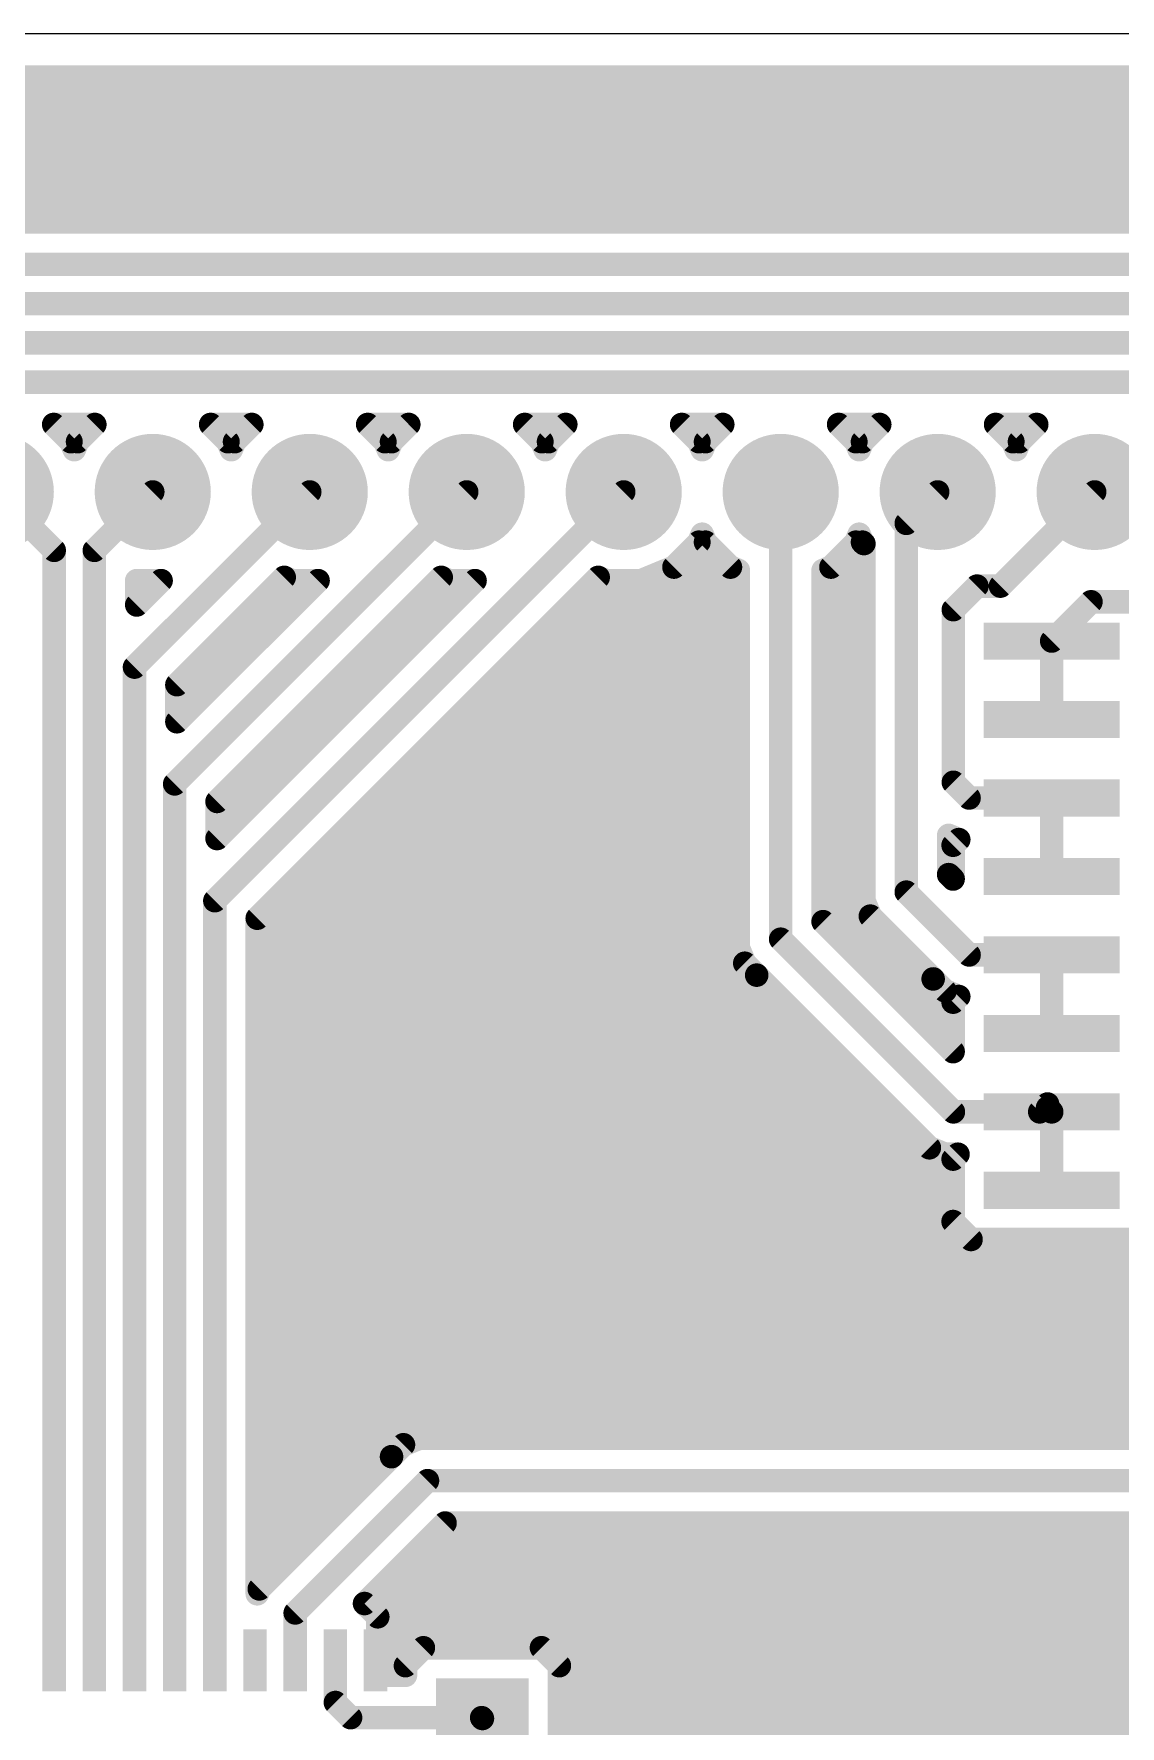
# Model space of a CAD drawing. Extents: x 0 to 60.4, y 0 to 60.5.
# Drawn here: x 29.57 to 47.15, y 33.11 to 60.5 of the extents above; entities that cross this region are included whole.
import ezdxf

# ---------------------------------------------------------------- set-up
doc = ezdxf.new("R2010")
doc.units = 0
for name, color, linetype in [('16', 175, 'CONTINUOUS'), ('17', 82, 'CONTINUOUS'), ('20', 7, 'CONTINUOUS')]:
    doc.layers.add(name, color=color, linetype=linetype)

# ---------------------------------------------------------------- blocks, each defined once
blk = doc.blocks.new('RECT')
blk.add_solid([(-0.5, -0.5), (0.5, -0.5), (-0.5, 0.5), (0.5, 0.5)])
blk = doc.blocks.new('ROUNDP')
at = {"const_width": 0.5}
blk.add_lwpolyline([(0, -0.25, 1), (0, 0.25, 1), (0, -0.25)], format="xyb", dxfattribs=at)

msp = doc.modelspace()

# ---------------------------------------------------------------- linework, layer by layer
at = {"layer": '16', "const_width": 0.381}
for points in [[(0.6985, 59.8015), (59.7335, 59.8015)], [(0.6985, 59.436), (59.7335, 59.436)], [(0.6985, 59.055), (59.7335, 59.055)], [(0.6985, 58.674), (59.7335, 58.674)], [(0.6985, 58.293), (59.7335, 58.293)], [(0.6985, 57.912), (59.7335, 57.912)], [(0.6985, 57.531), (59.7335, 57.531)], [(55.6354, 57.4548), (8.3726, 57.4548)], [(55.499, 56.769), (8.509, 56.769)], [(8.89, 56.134), (55.118, 56.134)], [(9.271, 55.499), (54.737, 55.499)], [(9.652, 54.864), (54.356, 54.864)], [(30.1726, 53.8989), (29.8933, 54.1782)], [(29.8933, 54.1782), (30.5587, 54.1782)], [(29.9695, 54.102), (30.4825, 54.102)], [(30.5587, 54.1782), (30.2794, 53.8989)], [(32.7126, 53.8989), (32.4333, 54.1782)], [(32.4333, 54.1782), (33.0987, 54.1782)], [(32.5095, 54.102), (33.0225, 54.102)], [(33.0987, 54.1782), (32.8194, 53.8989)], [(35.2526, 53.8989), (34.9733, 54.1782)], [(34.9733, 54.1782), (35.6387, 54.1782)], [(35.0495, 54.102), (35.5625, 54.102)], [(35.6387, 54.1782), (35.3594, 53.8989)], [(37.7926, 53.8989), (37.5133, 54.1782)], [(37.5133, 54.1782), (38.1787, 54.1782)], [(37.5895, 54.102), (38.1025, 54.102)], [(38.1787, 54.1782), (37.8994, 53.8989)], [(40.3326, 53.8989), (40.0533, 54.1782)], [(40.0533, 54.1782), (40.7187, 54.1782)], [(40.1295, 54.102), (40.6425, 54.102)], [(40.7187, 54.1782), (40.4394, 53.8989)], [(42.8726, 53.8989), (42.5933, 54.1782)], [(42.5933, 54.1782), (43.2587, 54.1782)], [(42.6695, 54.102), (43.1825, 54.102)], [(43.2587, 54.1782), (42.9794, 53.8989)], [(45.4126, 53.8989), (45.1333, 54.1782)], [(45.1333, 54.1782), (45.7987, 54.1782)], [(45.2095, 54.102), (45.7225, 54.102)], [(45.7987, 54.1782), (45.5194, 53.8989)], [(30.226, 53.77), (30.1726, 53.8989)], [(30.2794, 53.8989), (30.226, 53.77)], [(32.766, 53.77), (32.7126, 53.8989)], [(32.8194, 53.8989), (32.766, 53.77)], [(35.306, 53.77), (35.2526, 53.8989)], [(35.3594, 53.8989), (35.306, 53.77)], [(37.846, 53.77), (37.7926, 53.8989)], [(37.8994, 53.8989), (37.846, 53.77)], [(40.386, 53.77), (40.3326, 53.8989)], [(40.4394, 53.8989), (40.386, 53.77)], [(42.926, 53.77), (42.8726, 53.8989)], [(42.9794, 53.8989), (42.926, 53.77)], [(45.466, 53.77), (45.4126, 53.8989)], [(45.5194, 53.8989), (45.466, 53.77)], [(29.901, 52.141), (28.956, 53.086)], [(30.551, 52.141), (31.496, 53.086)], [(31.201, 50.251), (34.036, 53.086)], [(31.851, 48.361), (36.576, 53.086)], [(32.501, 46.471), (39.116, 53.086)], [(41.656, 45.847), (41.656, 53.086)], [(44.196, 53.086), (43.688, 52.578)], [(46.736, 53.086), (45.212, 51.562)], [(40.3326, 52.2731), (40.386, 52.402)], [(40.386, 52.402), (40.4394, 52.2731)], [(42.8726, 52.2731), (42.926, 52.402)], [(42.926, 52.402), (42.9794, 52.2731)], [(43.688, 52.578), (43.688, 46.609)], [(29.901, 34.176), (29.901, 52.141)], [(30.551, 34.176), (30.551, 52.141)], [(39.9289, 51.8694), (40.3326, 52.2731)], [(40.2565, 52.197), (40.5155, 52.197)], [(40.4394, 52.2731), (40.8431, 51.8694)], [(42.4689, 51.8694), (42.8726, 52.2731)], [(42.7965, 52.197), (43.0022, 52.197)], [(42.9794, 52.2731), (43.0022, 52.2503)], [(43.0022, 52.2503), (43.0022, 46.4726)], [(39.4015, 51.6509), (39.9289, 51.8694)], [(40.8431, 51.8694), (40.9702, 51.8167)], [(42.3418, 51.8167), (42.4689, 51.8694)], [(31.2368, 51.6509), (31.631, 51.6509)], [(31.631, 51.6509), (31.2368, 51.2567)], [(31.2368, 51.2567), (31.2368, 51.6509)], [(31.8868, 49.9669), (33.6234, 51.7036)], [(34.171, 51.6509), (31.8868, 49.3667)], [(32.5368, 48.0769), (36.1634, 51.7036)], [(36.711, 51.6509), (32.5368, 47.4767)], [(33.1868, 46.1869), (38.7034, 51.7036)], [(33.6234, 51.7036), (33.7505, 51.6509)], [(33.7505, 51.6509), (34.171, 51.6509)], [(36.1634, 51.7036), (36.2905, 51.6509)], [(36.2905, 51.6509), (36.711, 51.6509)], [(38.7034, 51.7036), (38.8305, 51.6509)], [(38.8305, 51.6509), (39.4015, 51.6509)], [(39.8, 51.816), (40.9702, 51.816)], [(40.9702, 51.8167), (40.9702, 45.7106)], [(42.3418, 46.1311), (42.3418, 51.8167)], [(42.3418, 51.816), (43.0022, 51.816)], [(31.2368, 51.435), (31.4151, 51.435)], [(33.3549, 51.435), (33.9551, 51.435)], [(35.8949, 51.435), (36.4951, 51.435)], [(38.4349, 51.435), (40.9702, 51.435)], [(42.3418, 51.435), (43.0022, 51.435)], [(44.831, 51.562), (44.45, 51.181)], [(45.212, 51.562), (44.831, 51.562)], [(46.041, 50.673), (46.676, 51.308)], [(46.676, 51.308), (48.006, 51.308)], [(32.9739, 51.054), (33.5741, 51.054)], [(35.5139, 51.054), (36.1141, 51.054)], [(38.0539, 51.054), (40.9702, 51.054)], [(42.3418, 51.054), (43.0022, 51.054)], [(44.45, 51.181), (44.45, 48.387)], [(32.5929, 50.673), (33.1931, 50.673)], [(35.1329, 50.673), (35.7331, 50.673)], [(37.6729, 50.673), (40.9702, 50.673)], [(42.3418, 50.673), (43.0022, 50.673)], [(46.041, 49.403), (46.041, 50.673)], [(31.201, 34.176), (31.201, 50.251)], [(32.2119, 50.292), (32.8121, 50.292)], [(34.7519, 50.292), (35.3521, 50.292)], [(37.2919, 50.292), (40.9702, 50.292)], [(42.3418, 50.292), (43.0022, 50.292)], [(31.8868, 49.3667), (31.8868, 49.9669)], [(31.8868, 49.911), (32.4311, 49.911)], [(34.3709, 49.911), (34.9711, 49.911)], [(36.9109, 49.911), (40.9702, 49.911)], [(42.3418, 49.911), (43.0022, 49.911)], [(31.8868, 49.53), (32.0501, 49.53)], [(33.9899, 49.53), (34.5901, 49.53)], [(36.5299, 49.53), (40.9702, 49.53)], [(42.3418, 49.53), (43.0022, 49.53)], [(33.6089, 49.149), (34.2091, 49.149)], [(36.1489, 49.149), (40.9702, 49.149)], [(42.3418, 49.149), (43.0022, 49.149)], [(33.2279, 48.768), (33.8281, 48.768)], [(35.7679, 48.768), (40.9702, 48.768)], [(42.3418, 48.768), (43.0022, 48.768)], [(31.851, 34.176), (31.851, 48.361)], [(32.8469, 48.387), (33.4471, 48.387)], [(35.3869, 48.387), (40.9702, 48.387)], [(42.3418, 48.387), (43.0022, 48.387)], [(44.45, 48.387), (44.704, 48.133)], [(32.5368, 47.4767), (32.5368, 48.0769)], [(44.704, 48.133), (46.041, 48.133)], [(46.041, 46.863), (46.041, 48.133)], [(32.5368, 48.006), (33.0661, 48.006)], [(35.0059, 48.006), (40.9702, 48.006)], [(42.3418, 48.006), (43.0022, 48.006)], [(32.5368, 47.625), (32.6851, 47.625)], [(34.6249, 47.625), (40.9702, 47.625)], [(42.3418, 47.625), (43.0022, 47.625)], [(44.3738, 47.5275), (44.5373, 47.4597)], [(44.3738, 46.8931), (44.3738, 47.5275)], [(34.2439, 47.244), (40.9702, 47.244)], [(42.3418, 47.244), (43.0022, 47.244)], [(44.3738, 47.244), (44.4457, 47.244)], [(44.5373, 47.4597), (44.4457, 47.3682)], [(44.4457, 47.3682), (44.4457, 46.8212)], [(33.8629, 46.863), (40.9702, 46.863)], [(42.3418, 46.863), (43.0022, 46.863)], [(44.4457, 46.8212), (44.3738, 46.8931)], [(44.4039, 46.863), (44.4457, 46.863)], [(32.501, 34.176), (32.501, 46.471)], [(33.4819, 46.482), (40.9702, 46.482)], [(42.3418, 46.482), (43.0022, 46.482)], [(43.0022, 46.4726), (43.1066, 46.2205)], [(43.688, 46.609), (44.704, 45.593)], [(33.1868, 35.2533), (33.1868, 46.1869)], [(33.1868, 46.101), (40.9702, 46.101)], [(44.4457, 44.0272), (42.3418, 46.1311)], [(42.3719, 46.101), (43.2261, 46.101)], [(43.1066, 46.2205), (44.1226, 45.2045)], [(44.45, 43.053), (41.656, 45.847)], [(33.1868, 45.72), (40.9702, 45.72)], [(40.9702, 45.7106), (41.0746, 45.4585)], [(42.7529, 45.72), (43.6071, 45.72)], [(44.704, 45.593), (46.041, 45.593)], [(46.041, 44.323), (46.041, 45.593)], [(33.1868, 45.339), (41.1941, 45.339)], [(41.0746, 45.4585), (41.2675, 45.2656)], [(43.1339, 45.339), (43.9881, 45.339)], [(41.2675, 45.2656), (44.0615, 42.4716)], [(44.1226, 45.2045), (44.3155, 45.0116)], [(44.3155, 45.0116), (44.5373, 44.9198)], [(33.1868, 44.958), (41.5751, 44.958)], [(43.5149, 44.958), (44.4449, 44.958)], [(44.5373, 44.9198), (44.4457, 44.8282)], [(44.4457, 44.8282), (44.4457, 44.0272)], [(33.1868, 44.577), (41.9561, 44.577)], [(43.8959, 44.577), (44.4457, 44.577)], [(33.1868, 44.196), (42.3371, 44.196)], [(44.2769, 44.196), (44.4457, 44.196)], [(33.1868, 43.815), (42.7181, 43.815)], [(33.1868, 43.434), (43.0991, 43.434)], [(45.974, 43.18), (45.847, 43.053)], [(45.974, 43.12), (45.974, 43.18)], [(46.041, 43.053), (45.974, 43.12)], [(33.1868, 43.053), (43.4801, 43.053)], [(45.847, 43.053), (44.45, 43.053)], [(46.041, 41.783), (46.041, 43.053)], [(33.1868, 42.672), (43.8611, 42.672)], [(33.1868, 42.291), (44.4485, 42.291)], [(44.0615, 42.4716), (44.3136, 42.3672)], [(44.3136, 42.3672), (44.5247, 42.3672)], [(44.5247, 42.3672), (44.4457, 42.2882)], [(44.4457, 42.2882), (44.4457, 41.2778)], [(33.1868, 41.91), (44.4457, 41.91)], [(33.1868, 41.529), (44.4457, 41.529)], [(44.4457, 41.2778), (44.7358, 40.9877)], [(33.1868, 41.148), (44.5755, 41.148)], [(44.7358, 40.9877), (47.3462, 40.9877)], [(33.1868, 40.767), (50.3777, 40.767)], [(33.1868, 40.386), (50.3777, 40.386)], [(33.1868, 40.005), (50.3777, 40.005)], [(33.1868, 39.624), (50.3777, 39.624)], [(33.1868, 39.243), (50.3777, 39.243)], [(33.1868, 38.862), (54.4021, 38.862)], [(33.1868, 38.481), (54.0211, 38.481)], [(33.1868, 38.1), (53.6401, 38.1)], [(33.1868, 37.719), (35.682, 37.719)], [(35.5525, 37.6654), (35.3596, 37.4725)], [(35.8046, 37.7698), (35.5525, 37.6654)], [(53.3099, 37.7698), (35.8046, 37.7698)], [(33.1868, 37.338), (35.2251, 37.338)], [(35.3596, 37.4725), (33.2196, 35.3325)], [(33.801, 34.944), (35.941, 37.084)], [(35.941, 37.084), (53.594, 37.084)], [(33.1868, 36.957), (34.8441, 36.957)], [(33.1868, 36.576), (34.4631, 36.576)], [(34.9224, 35.0955), (36.2251, 36.3982)], [(36.2251, 36.3982), (53.7304, 36.3982)], [(33.1868, 36.195), (34.0821, 36.195)], [(36.0219, 36.195), (55.7555, 36.195)], [(33.1868, 35.814), (33.7011, 35.814)], [(35.6409, 35.814), (55.5531, 35.814)], [(33.1868, 35.433), (33.3201, 35.433)], [(35.2599, 35.433), (55.4609, 35.433)], [(33.2196, 35.3325), (33.1868, 35.2533)], [(33.801, 34.176), (33.801, 34.944)], [(35.1368, 34.8812), (34.9224, 35.0955)], [(34.966, 35.052), (55.4609, 35.052)], [(35.1368, 33.9344), (35.1368, 34.8812)], [(35.1368, 34.671), (55.2911, 34.671)], [(35.8748, 34.3803), (35.5847, 34.0902)], [(37.7852, 34.3803), (35.8748, 34.3803)], [(38.0753, 34.0902), (37.7852, 34.3803)], [(34.451, 34.176), (34.451, 33.494)], [(35.1368, 34.29), (35.7845, 34.29)], [(35.5847, 34.0902), (35.5847, 33.9344)], [(37.8755, 34.29), (54.9101, 34.29)], [(38.0753, 30.6798), (38.0753, 34.0902)], [(35.5847, 33.9344), (35.1368, 33.9344)], [(38.0753, 33.909), (54.5291, 33.909)], [(38.0753, 33.528), (54.1481, 33.528)], [(34.451, 33.494), (34.6964, 33.2486)], [(34.6964, 33.2486), (36.8182, 33.2486)], [(36.8182, 33.2486), (36.83, 33.235)], [(38.0753, 33.147), (53.7671, 33.147)]]:
    msp.add_lwpolyline(points, dxfattribs=at)
at = {"layer": '16', "const_width": 0.1905}
for points in [[(29.9607, 54.2456, 1), (29.826, 54.1108)], [(29.8933, 54.2735, 1), (29.8933, 54.083)], [(29.9695, 54.1973, 1), (29.9695, 54.0068)], [(30.4825, 54.0068, 1), (30.4825, 54.1973)], [(30.626, 54.1108, 1), (30.4913, 54.2456)], [(30.5587, 54.083, 1), (30.5587, 54.2735)], [(32.5007, 54.2456, 1), (32.366, 54.1108)], [(32.4333, 54.2735, 1), (32.4333, 54.083)], [(32.5095, 54.1973, 1), (32.5095, 54.0068)], [(33.0225, 54.0068, 1), (33.0225, 54.1973)], [(33.166, 54.1108, 1), (33.0313, 54.2456)], [(33.0987, 54.083, 1), (33.0987, 54.2735)], [(35.0407, 54.2456, 1), (34.906, 54.1108)], [(34.9733, 54.2735, 1), (34.9733, 54.083)], [(35.0495, 54.1973, 1), (35.0495, 54.0068)], [(35.5625, 54.0068, 1), (35.5625, 54.1973)], [(35.706, 54.1108, 1), (35.5713, 54.2456)], [(35.6387, 54.083, 1), (35.6387, 54.2735)], [(37.5807, 54.2456, 1), (37.446, 54.1108)], [(37.5133, 54.2735, 1), (37.5133, 54.083)], [(37.5895, 54.1973, 1), (37.5895, 54.0068)], [(38.1025, 54.0068, 1), (38.1025, 54.1973)], [(38.246, 54.1108, 1), (38.1113, 54.2456)], [(38.1787, 54.083, 1), (38.1787, 54.2735)], [(40.1207, 54.2456, 1), (39.986, 54.1108)], [(40.0533, 54.2735, 1), (40.0533, 54.083)], [(40.1295, 54.1973, 1), (40.1295, 54.0068)], [(40.6425, 54.0068, 1), (40.6425, 54.1973)], [(40.786, 54.1108, 1), (40.6513, 54.2456)], [(40.7187, 54.083, 1), (40.7187, 54.2735)], [(42.6607, 54.2456, 1), (42.526, 54.1108)], [(42.5933, 54.2735, 1), (42.5933, 54.083)], [(42.6695, 54.1973, 1), (42.6695, 54.0068)], [(43.1825, 54.0068, 1), (43.1825, 54.1973)], [(43.326, 54.1108, 1), (43.1913, 54.2456)], [(43.2587, 54.083, 1), (43.2587, 54.2735)], [(45.2007, 54.2456, 1), (45.066, 54.1108)], [(45.1333, 54.2735, 1), (45.1333, 54.083)], [(45.2095, 54.1973, 1), (45.2095, 54.0068)], [(45.7225, 54.0068, 1), (45.7225, 54.1973)], [(45.866, 54.1108, 1), (45.7313, 54.2456)], [(45.7987, 54.083, 1), (45.7987, 54.2735)], [(30.2606, 53.9354, 1), (30.0846, 53.8625)], [(30.1053, 53.8316, 1), (30.24, 53.9663)], [(30.212, 53.9663, 1), (30.3467, 53.8316)], [(30.3674, 53.8625, 1), (30.1914, 53.9354)], [(32.8006, 53.9354, 1), (32.6246, 53.8625)], [(32.6453, 53.8316, 1), (32.78, 53.9663)], [(32.752, 53.9663, 1), (32.8867, 53.8316)], [(32.9074, 53.8625, 1), (32.7314, 53.9354)], [(35.3406, 53.9354, 1), (35.1646, 53.8625)], [(35.1853, 53.8316, 1), (35.32, 53.9663)], [(35.292, 53.9663, 1), (35.4267, 53.8316)], [(35.4474, 53.8625, 1), (35.2714, 53.9354)], [(37.8806, 53.9354, 1), (37.7046, 53.8625)], [(37.7253, 53.8316, 1), (37.86, 53.9663)], [(37.832, 53.9663, 1), (37.9667, 53.8316)], [(37.9874, 53.8625, 1), (37.8114, 53.9354)], [(40.4206, 53.9354, 1), (40.2446, 53.8625)], [(40.2653, 53.8316, 1), (40.4, 53.9663)], [(40.372, 53.9663, 1), (40.5067, 53.8316)], [(40.5274, 53.8625, 1), (40.3514, 53.9354)], [(42.9606, 53.9354, 1), (42.7846, 53.8625)], [(42.8053, 53.8316, 1), (42.94, 53.9663)], [(42.912, 53.9663, 1), (43.0467, 53.8316)], [(43.0674, 53.8625, 1), (42.8914, 53.9354)], [(45.5006, 53.9354, 1), (45.3246, 53.8625)], [(45.3453, 53.8316, 1), (45.48, 53.9663)], [(45.452, 53.9663, 1), (45.5867, 53.8316)], [(45.6074, 53.8625, 1), (45.4314, 53.9354)], [(30.138, 53.8065, 1), (30.314, 53.7336)], [(30.138, 53.7336, 1), (30.314, 53.8065)], [(32.678, 53.8065, 1), (32.854, 53.7336)], [(32.678, 53.7336, 1), (32.854, 53.8065)], [(35.218, 53.8065, 1), (35.394, 53.7336)], [(35.218, 53.7336, 1), (35.394, 53.8065)], [(37.758, 53.8065, 1), (37.934, 53.7336)], [(37.758, 53.7336, 1), (37.934, 53.8065)], [(40.298, 53.8065, 1), (40.474, 53.7336)], [(40.298, 53.7336, 1), (40.474, 53.8065)], [(42.838, 53.8065, 1), (43.014, 53.7336)], [(42.838, 53.7336, 1), (43.014, 53.8065)], [(45.378, 53.8065, 1), (45.554, 53.7336)], [(45.378, 53.7336, 1), (45.554, 53.8065)], [(31.5634, 53.0186, 1), (31.4286, 53.1534)], [(34.1034, 53.0186, 1), (33.9686, 53.1534)], [(36.6434, 53.0186, 1), (36.5086, 53.1534)], [(39.1834, 53.0186, 1), (39.0486, 53.1534)], [(41.7512, 53.086, 1), (41.5607, 53.086)], [(44.2634, 53.0186, 1), (44.1286, 53.1534)], [(46.8034, 53.0186, 1), (46.6686, 53.1534)], [(40.474, 52.4384, 1), (40.298, 52.3655)], [(40.474, 52.3655, 1), (40.298, 52.4384)], [(43.014, 52.4384, 1), (42.838, 52.3655)], [(43.014, 52.3655, 1), (42.838, 52.4384)], [(43.6206, 52.6454, 1), (43.7554, 52.5106)], [(43.7833, 52.578, 1), (43.5928, 52.578)], [(29.9962, 52.141, 1), (29.8057, 52.141)], [(30.6463, 52.141, 1), (30.4558, 52.141)], [(40.2565, 52.2923, 1), (40.2565, 52.1018)], [(40.2446, 52.3095, 1), (40.4206, 52.2366)], [(40.4, 52.2057, 1), (40.2653, 52.3404)], [(40.5067, 52.3404, 1), (40.372, 52.2057)], [(40.3514, 52.2366, 1), (40.5274, 52.3095)], [(40.5155, 52.1018, 1), (40.5155, 52.2923)], [(42.7965, 52.2923, 1), (42.7965, 52.1018)], [(42.7846, 52.3095, 1), (42.9606, 52.2366)], [(42.94, 52.2057, 1), (42.8053, 52.3404)], [(43.0467, 52.3404, 1), (42.912, 52.2057)], [(42.8914, 52.2366, 1), (43.0674, 52.3095)], [(43.0975, 52.2503, 1), (42.907, 52.2503)], [(42.9348, 52.1829, 1), (43.0696, 52.3176)], [(43.0022, 52.1018, 1), (43.0022, 52.2923)], [(29.8336, 52.0736, 1), (29.9684, 52.2084)], [(30.4836, 52.2084, 1), (30.6184, 52.0736)], [(39.9654, 51.7814, 1), (39.8925, 51.9574)], [(40.8795, 51.9574, 1), (40.8066, 51.7814)], [(42.5054, 51.7814, 1), (42.4325, 51.9574)], [(31.2368, 51.7462, 1), (31.2368, 51.5556)], [(31.332, 51.6509, 1), (31.1415, 51.6509)], [(31.6984, 51.5835, 1), (31.5637, 51.7183)], [(31.631, 51.5556, 1), (31.631, 51.7462)], [(33.6599, 51.7916, 1), (33.587, 51.6156)], [(33.6908, 51.6362, 1), (33.5561, 51.7709)], [(33.7505, 51.7462, 1), (33.7505, 51.5556)], [(33.7141, 51.5629, 1), (33.787, 51.7389)], [(34.2384, 51.5835, 1), (34.1037, 51.7183)], [(34.171, 51.5556, 1), (34.171, 51.7462)], [(36.1999, 51.7916, 1), (36.127, 51.6156)], [(36.2308, 51.6362, 1), (36.0961, 51.7709)], [(36.2905, 51.7462, 1), (36.2905, 51.5556)], [(36.2541, 51.5629, 1), (36.327, 51.7389)], [(36.7784, 51.5835, 1), (36.6437, 51.7183)], [(36.711, 51.5556, 1), (36.711, 51.7462)], [(38.7399, 51.7916, 1), (38.667, 51.6156)], [(38.7708, 51.6362, 1), (38.6361, 51.7709)], [(38.8305, 51.7462, 1), (38.8305, 51.5556)], [(38.7941, 51.5629, 1), (38.867, 51.7389)], [(39.365, 51.7389, 1), (39.4379, 51.5629)], [(39.4015, 51.5556, 1), (39.4015, 51.7462)], [(39.8, 51.9113, 1), (39.8, 51.7208)], [(39.8616, 51.9367, 1), (39.9963, 51.802)], [(40.7757, 51.802, 1), (40.9104, 51.9367)], [(41.0655, 51.8167, 1), (40.875, 51.8167)], [(40.9338, 51.7287, 1), (41.0066, 51.9047)], [(40.9702, 51.7208, 1), (40.9702, 51.9113)], [(42.437, 51.8167, 1), (42.2465, 51.8167)], [(42.3053, 51.9047, 1), (42.3782, 51.7287)], [(42.3418, 51.9113, 1), (42.3418, 51.7208)], [(42.4016, 51.9367, 1), (42.5363, 51.802)], [(43.0022, 51.7208, 1), (43.0022, 51.9113)], [(31.2368, 51.5303, 1), (31.2368, 51.3398)], [(31.4151, 51.3398, 1), (31.4151, 51.5303)], [(33.3549, 51.5303, 1), (33.3549, 51.3398)], [(33.9551, 51.3398, 1), (33.9551, 51.5303)], [(35.8949, 51.5303, 1), (35.8949, 51.3398)], [(36.4951, 51.3398, 1), (36.4951, 51.5303)], [(38.4349, 51.5303, 1), (38.4349, 51.3398)], [(40.9702, 51.3398, 1), (40.9702, 51.5303)], [(42.3418, 51.5303, 1), (42.3418, 51.3398)], [(43.0022, 51.3398, 1), (43.0022, 51.5303)], [(44.831, 51.6573, 1), (44.831, 51.4668)], [(44.8984, 51.4946, 1), (44.7636, 51.6294)], [(45.1446, 51.6294, 1), (45.2794, 51.4946)], [(45.212, 51.4668, 1), (45.212, 51.6573)], [(46.676, 51.4032, 1), (46.676, 51.2127)], [(46.7434, 51.2406, 1), (46.6086, 51.3754)], [(31.1694, 51.324, 1), (31.3041, 51.1893)], [(31.1415, 51.2567, 1), (31.332, 51.2567)], [(32.9739, 51.1493, 1), (32.9739, 50.9588)], [(33.5741, 50.9588, 1), (33.5741, 51.1493)], [(35.5139, 51.1493, 1), (35.5139, 50.9588)], [(36.1141, 50.9588, 1), (36.1141, 51.1493)], [(38.0539, 51.1493, 1), (38.0539, 50.9588)], [(40.9702, 50.9588, 1), (40.9702, 51.1493)], [(42.3418, 51.1493, 1), (42.3418, 50.9588)], [(43.0022, 50.9588, 1), (43.0022, 51.1493)], [(44.3826, 51.2484, 1), (44.5174, 51.1136)], [(44.5453, 51.181, 1), (44.3548, 51.181)], [(32.5929, 50.7683, 1), (32.5929, 50.5778)], [(33.1931, 50.5778, 1), (33.1931, 50.7683)], [(35.1329, 50.7683, 1), (35.1329, 50.5778)], [(35.7331, 50.5778, 1), (35.7331, 50.7683)], [(37.6729, 50.7683, 1), (37.6729, 50.5778)], [(40.9702, 50.5778, 1), (40.9702, 50.7683)], [(42.3418, 50.7683, 1), (42.3418, 50.5778)], [(43.0022, 50.5778, 1), (43.0022, 50.7683)], [(45.9736, 50.7404, 1), (46.1084, 50.6056)], [(46.1363, 50.673, 1), (45.9458, 50.673)], [(31.1336, 50.3184, 1), (31.2684, 50.1836)], [(31.2963, 50.251, 1), (31.1058, 50.251)], [(32.2119, 50.3873, 1), (32.2119, 50.1968)], [(32.8121, 50.1968, 1), (32.8121, 50.3873)], [(34.7519, 50.3873, 1), (34.7519, 50.1968)], [(35.3521, 50.1968, 1), (35.3521, 50.3873)], [(37.2919, 50.3873, 1), (37.2919, 50.1968)], [(40.9702, 50.1968, 1), (40.9702, 50.3873)], [(42.3418, 50.3873, 1), (42.3418, 50.1968)], [(43.0022, 50.1968, 1), (43.0022, 50.3873)], [(31.982, 49.9669, 1), (31.7915, 49.9669)], [(31.8194, 50.0343, 1), (31.9541, 49.8996)], [(31.8868, 50.0063, 1), (31.8868, 49.8158)], [(32.4311, 49.8158, 1), (32.4311, 50.0063)], [(34.3709, 50.0063, 1), (34.3709, 49.8158)], [(34.9711, 49.8158, 1), (34.9711, 50.0063)], [(36.9109, 50.0063, 1), (36.9109, 49.8158)], [(40.9702, 49.8158, 1), (40.9702, 50.0063)], [(42.3418, 50.0063, 1), (42.3418, 49.8158)], [(43.0022, 49.8158, 1), (43.0022, 50.0063)], [(31.8868, 49.6253, 1), (31.8868, 49.4348)], [(32.0501, 49.4348, 1), (32.0501, 49.6253)], [(33.9899, 49.6253, 1), (33.9899, 49.4348)], [(34.5901, 49.4348, 1), (34.5901, 49.6253)], [(36.5299, 49.6253, 1), (36.5299, 49.4348)], [(40.9702, 49.4348, 1), (40.9702, 49.6253)], [(42.3418, 49.6253, 1), (42.3418, 49.4348)], [(43.0022, 49.4348, 1), (43.0022, 49.6253)], [(31.7915, 49.3667, 1), (31.982, 49.3667)], [(31.8194, 49.434, 1), (31.9541, 49.2993)], [(33.6089, 49.2443, 1), (33.6089, 49.0538)], [(34.2091, 49.0538, 1), (34.2091, 49.2443)], [(36.1489, 49.2443, 1), (36.1489, 49.0538)], [(40.9702, 49.0538, 1), (40.9702, 49.2443)], [(42.3418, 49.2443, 1), (42.3418, 49.0538)], [(43.0022, 49.0538, 1), (43.0022, 49.2443)], [(45.9458, 49.403, 1), (46.1363, 49.403)], [(33.2279, 48.8633, 1), (33.2279, 48.6728)], [(33.8281, 48.6728, 1), (33.8281, 48.8633)], [(35.7679, 48.8633, 1), (35.7679, 48.6728)], [(40.9702, 48.6728, 1), (40.9702, 48.8633)], [(42.3418, 48.8633, 1), (42.3418, 48.6728)], [(43.0022, 48.6728, 1), (43.0022, 48.8633)], [(31.7836, 48.4284, 1), (31.9184, 48.2936)], [(31.9463, 48.361, 1), (31.7558, 48.361)], [(32.8469, 48.4823, 1), (32.8469, 48.2918)], [(33.4471, 48.2918, 1), (33.4471, 48.4823)], [(35.3869, 48.4823, 1), (35.3869, 48.2918)], [(40.9702, 48.2918, 1), (40.9702, 48.4823)], [(42.3418, 48.4823, 1), (42.3418, 48.2918)], [(43.0022, 48.2918, 1), (43.0022, 48.4823)], [(44.5174, 48.4544, 1), (44.3826, 48.3196)], [(44.3548, 48.387, 1), (44.5453, 48.387)], [(32.632, 48.0769, 1), (32.4415, 48.0769)], [(32.4694, 48.1443, 1), (32.6041, 48.0096)], [(44.704, 48.2283, 1), (44.704, 48.0378)], [(44.6366, 48.0656, 1), (44.7714, 48.2004)], [(46.1363, 48.133, 1), (45.9458, 48.133)], [(46.041, 48.0378, 1), (46.041, 48.2283)], [(32.5368, 48.1013, 1), (32.5368, 47.9108)], [(33.0661, 47.9108, 1), (33.0661, 48.1013)], [(35.0059, 48.1013, 1), (35.0059, 47.9108)], [(40.9702, 47.9108, 1), (40.9702, 48.1013)], [(42.3418, 48.1013, 1), (42.3418, 47.9108)], [(43.0022, 47.9108, 1), (43.0022, 48.1013)], [(32.5368, 47.7203, 1), (32.5368, 47.5297)], [(32.6851, 47.5297, 1), (32.6851, 47.7203)], [(34.6249, 47.7203, 1), (34.6249, 47.5297)], [(40.9702, 47.5297, 1), (40.9702, 47.7203)], [(42.3418, 47.7203, 1), (42.3418, 47.5297)], [(43.0022, 47.5297, 1), (43.0022, 47.7203)], [(44.4102, 47.6155, 1), (44.3373, 47.4395)], [(44.469, 47.5275, 1), (44.2785, 47.5275)], [(32.4415, 47.4767, 1), (32.632, 47.4767)], [(32.4694, 47.544, 1), (32.6041, 47.4093)], [(34.2439, 47.3392, 1), (34.2439, 47.1487)], [(40.9702, 47.1487, 1), (40.9702, 47.3392)], [(42.3418, 47.3392, 1), (42.3418, 47.1487)], [(43.0022, 47.1487, 1), (43.0022, 47.3392)], [(44.3738, 47.3392, 1), (44.3738, 47.1487)], [(44.541, 47.3682, 1), (44.3505, 47.3682)], [(44.3783, 47.4355, 1), (44.5131, 47.3008)], [(44.4457, 47.1487, 1), (44.4457, 47.3392)], [(44.6046, 47.3924, 1), (44.4699, 47.5271)], [(44.5008, 47.3718, 1), (44.5737, 47.5477)], [(33.8629, 46.9582, 1), (33.8629, 46.7677)], [(40.9702, 46.7677, 1), (40.9702, 46.9582)], [(42.3418, 46.9582, 1), (42.3418, 46.7677)], [(43.0022, 46.7677, 1), (43.0022, 46.9582)], [(44.4412, 46.9604, 1), (44.3064, 46.8257)], [(44.2785, 46.8931, 1), (44.469, 46.8931)], [(44.4039, 46.9582, 1), (44.4039, 46.7677)], [(44.3505, 46.8212, 1), (44.541, 46.8212)], [(44.3783, 46.7538, 1), (44.5131, 46.8885)], [(44.4457, 46.7677, 1), (44.4457, 46.9582)], [(45.9458, 46.863, 1), (46.1363, 46.863)], [(32.4336, 46.5384, 1), (32.5684, 46.4036)], [(32.5963, 46.471, 1), (32.4058, 46.471)], [(33.4819, 46.5772, 1), (33.4819, 46.3867)], [(40.9702, 46.3867, 1), (40.9702, 46.5772)], [(42.3418, 46.5772, 1), (42.3418, 46.3867)], [(43.0902, 46.509, 1), (42.9142, 46.4361)], [(42.907, 46.4726, 1), (43.0975, 46.4726)], [(43.0022, 46.3867, 1), (43.0022, 46.5772)], [(43.7554, 46.6764, 1), (43.6206, 46.5416)], [(43.5928, 46.609, 1), (43.7833, 46.609)], [(33.282, 46.1869, 1), (33.0915, 46.1869)], [(33.1194, 46.2543, 1), (33.2541, 46.1196)], [(33.1868, 46.1962, 1), (33.1868, 46.0057)], [(40.9702, 46.0057, 1), (40.9702, 46.1962)], [(42.4091, 46.1984, 1), (42.2744, 46.0637)], [(42.3719, 46.1962, 1), (42.3719, 46.0057)], [(43.174, 46.2879, 1), (43.0393, 46.1532)], [(43.0186, 46.1841, 1), (43.1946, 46.257)], [(43.2261, 46.0057, 1), (43.2261, 46.1962)], [(41.7234, 45.9144, 1), (41.5886, 45.7796)], [(42.2465, 46.1311, 1), (42.437, 46.1311)], [(33.1868, 45.8152, 1), (33.1868, 45.6247)], [(41.0582, 45.747, 1), (40.8822, 45.6741)], [(40.875, 45.7106, 1), (41.0655, 45.7106)], [(40.9702, 45.6247, 1), (40.9702, 45.8152)], [(41.5607, 45.847, 1), (41.7512, 45.847)], [(42.7529, 45.8152, 1), (42.7529, 45.6247)], [(43.6071, 45.6247, 1), (43.6071, 45.8152)], [(44.704, 45.6883, 1), (44.704, 45.4978)], [(44.6366, 45.5256, 1), (44.7714, 45.6604)], [(46.1363, 45.593, 1), (45.9458, 45.593)], [(46.041, 45.4978, 1), (46.041, 45.6883)], [(33.1868, 45.4342, 1), (33.1868, 45.2437)], [(41.142, 45.5259, 1), (41.0073, 45.3912)], [(40.9866, 45.4221, 1), (41.1626, 45.495)], [(41.1941, 45.2437, 1), (41.1941, 45.4342)], [(43.1339, 45.4342, 1), (43.1339, 45.2437)], [(43.9881, 45.2437, 1), (43.9881, 45.4342)], [(41.3349, 45.333, 1), (41.2002, 45.1983)], [(41.2002, 45.1983, 1), (41.3349, 45.333)], [(44.19, 45.2719, 1), (44.0553, 45.1372)], [(44.0553, 45.1372, 1), (44.19, 45.2719)], [(44.352, 45.0996, 1), (44.2791, 44.9236)], [(33.1868, 45.0533, 1), (33.1868, 44.8628)], [(41.5751, 44.8628, 1), (41.5751, 45.0533)], [(43.5149, 45.0533, 1), (43.5149, 44.8628)], [(44.2482, 44.9443, 1), (44.3829, 45.079)], [(44.541, 44.8282, 1), (44.3505, 44.8282)], [(44.3783, 44.8955, 1), (44.5131, 44.7608)], [(44.4449, 44.8628, 1), (44.4449, 45.0533)], [(44.6046, 44.8524, 1), (44.4699, 44.9871)], [(44.5008, 44.8318, 1), (44.5737, 45.0077)], [(33.1868, 44.6723, 1), (33.1868, 44.4818)], [(41.9561, 44.4818, 1), (41.9561, 44.6723)], [(43.8959, 44.6723, 1), (43.8959, 44.4818)], [(44.4457, 44.4818, 1), (44.4457, 44.6723)], [(33.1868, 44.2913, 1), (33.1868, 44.1008)], [(42.3371, 44.1008, 1), (42.3371, 44.2913)], [(44.2769, 44.2913, 1), (44.2769, 44.1008)], [(44.4457, 44.1008, 1), (44.4457, 44.2913)], [(45.9458, 44.323, 1), (46.1363, 44.323)], [(44.3505, 44.0272, 1), (44.541, 44.0272)], [(44.3783, 43.9598, 1), (44.5131, 44.0945)], [(33.1868, 43.9103, 1), (33.1868, 43.7198)], [(42.7181, 43.7198, 1), (42.7181, 43.9103)], [(33.1868, 43.5293, 1), (33.1868, 43.3388)], [(43.0991, 43.3388, 1), (43.0991, 43.5293)], [(46.0414, 43.1874, 1), (45.9066, 43.0526)], [(46.0693, 43.18, 1), (45.8788, 43.18)], [(46.0414, 43.1126, 1), (45.9066, 43.2474)], [(33.1868, 43.1483, 1), (33.1868, 42.9578)], [(43.4801, 42.9578, 1), (43.4801, 43.1483)], [(44.45, 43.1483, 1), (44.45, 42.9578)], [(44.3826, 42.9856, 1), (44.5174, 43.1204)], [(45.7796, 43.1204, 1), (45.9144, 42.9856)], [(45.847, 42.9578, 1), (45.847, 43.1483)], [(45.8788, 43.12, 1), (46.0693, 43.12)], [(46.1363, 43.053, 1), (45.9458, 43.053)], [(45.9736, 42.9856, 1), (46.1084, 43.1204)], [(33.1868, 42.7673, 1), (33.1868, 42.5768)], [(43.8611, 42.5768, 1), (43.8611, 42.7673)], [(33.1868, 42.3863, 1), (33.1868, 42.1958)], [(44.098, 42.5596, 1), (44.0251, 42.3836)], [(43.9942, 42.4043, 1), (44.1289, 42.539)], [(44.3136, 42.4625, 1), (44.3136, 42.272)], [(44.2771, 42.2792, 1), (44.35, 42.4552)], [(44.541, 42.2882, 1), (44.3505, 42.2882)], [(44.4485, 42.1958, 1), (44.4485, 42.3863)], [(44.5921, 42.2998, 1), (44.4574, 42.4346)], [(44.5247, 42.272, 1), (44.5247, 42.4625)], [(44.3783, 42.3555, 1), (44.5131, 42.2208)], [(33.1868, 42.0053, 1), (33.1868, 41.8148)], [(44.4457, 41.8148, 1), (44.4457, 42.0053)], [(33.1868, 41.6243, 1), (33.1868, 41.4338)], [(44.4457, 41.4338, 1), (44.4457, 41.6243)], [(45.9458, 41.783, 1), (46.1363, 41.783)], [(44.5131, 41.3452, 1), (44.3783, 41.2105)], [(44.3505, 41.2778, 1), (44.541, 41.2778)], [(33.1868, 41.2433, 1), (33.1868, 41.0528)], [(44.5755, 41.0528, 1), (44.5755, 41.2433)], [(44.7358, 41.083, 1), (44.7358, 40.8925)], [(44.6685, 40.9203, 1), (44.8032, 41.0551)], [(33.1868, 40.8623, 1), (33.1868, 40.6718)], [(33.1868, 40.4813, 1), (33.1868, 40.2908)], [(33.1868, 40.1003, 1), (33.1868, 39.9098)], [(33.1868, 39.7193, 1), (33.1868, 39.5288)], [(33.1868, 39.3383, 1), (33.1868, 39.1478)], [(33.1868, 38.9573, 1), (33.1868, 38.7668)], [(33.1868, 38.5763, 1), (33.1868, 38.3858)], [(33.1868, 38.1953, 1), (33.1868, 38.0048)], [(33.1868, 37.8143, 1), (33.1868, 37.6238)], [(35.5161, 37.7534, 1), (35.589, 37.5774)], [(35.6199, 37.598, 1), (35.4852, 37.7327)], [(35.682, 37.6238, 1), (35.682, 37.8143)], [(35.8046, 37.865, 1), (35.8046, 37.6745)], [(35.841, 37.6818, 1), (35.7681, 37.8578)], [(33.1868, 37.4333, 1), (33.1868, 37.2428)], [(35.2251, 37.2428, 1), (35.2251, 37.4333)], [(35.2923, 37.5398, 1), (35.427, 37.4051)], [(35.427, 37.4051, 1), (35.2923, 37.5398)], [(35.941, 37.1793, 1), (35.941, 36.9888)], [(36.0084, 37.0166, 1), (35.8736, 37.1514)], [(33.1868, 37.0523, 1), (33.1868, 36.8618)], [(34.8441, 36.8618, 1), (34.8441, 37.0523)], [(33.1868, 36.6713, 1), (33.1868, 36.4808)], [(34.4631, 36.4808, 1), (34.4631, 36.6713)], [(36.2251, 36.4935, 1), (36.2251, 36.303)], [(36.2924, 36.3308, 1), (36.1577, 36.4656)], [(33.1868, 36.2903, 1), (33.1868, 36.0998)], [(34.0821, 36.0998, 1), (34.0821, 36.2903)], [(36.0219, 36.2903, 1), (36.0219, 36.0998)], [(33.1868, 35.9093, 1), (33.1868, 35.7188)], [(33.7011, 35.7188, 1), (33.7011, 35.9093)], [(35.6409, 35.9093, 1), (35.6409, 35.7188)], [(33.1868, 35.5282, 1), (33.1868, 35.3377)], [(33.3201, 35.3377, 1), (33.3201, 35.5282)], [(35.2599, 35.5282, 1), (35.2599, 35.3377)], [(33.0988, 35.2897, 1), (33.2748, 35.2168)], [(33.0915, 35.2533, 1), (33.282, 35.2533)], [(33.1523, 35.3998, 1), (33.287, 35.2651)], [(33.3076, 35.296, 1), (33.1316, 35.3689)], [(33.7336, 35.0114, 1), (33.8684, 34.8766)], [(33.8963, 34.944, 1), (33.7058, 34.944)], [(34.9898, 35.1629, 1), (34.8551, 35.0282)], [(34.8551, 35.1629, 1), (34.9898, 35.0282)], [(34.966, 35.1472, 1), (34.966, 34.9567)], [(35.232, 34.8812, 1), (35.0415, 34.8812)], [(35.1368, 34.7662, 1), (35.1368, 34.5757)], [(35.0694, 34.8138, 1), (35.2041, 34.9485)], [(35.8748, 34.4755, 1), (35.8748, 34.285)], [(35.9422, 34.3129, 1), (35.8075, 34.4476)], [(37.8525, 34.4476, 1), (37.7178, 34.3129)], [(37.7852, 34.285, 1), (37.7852, 34.4755)], [(29.8057, 34.176, 1), (29.9962, 34.176)], [(30.4558, 34.176, 1), (30.6463, 34.176)], [(31.1058, 34.176, 1), (31.2963, 34.176)], [(31.7558, 34.176, 1), (31.9463, 34.176)], [(32.4058, 34.176, 1), (32.5963, 34.176)], [(33.7058, 34.176, 1), (33.8963, 34.176)], [(34.5463, 34.176, 1), (34.3558, 34.176)], [(35.1368, 34.3852, 1), (35.1368, 34.1947)], [(35.68, 34.0902, 1), (35.4895, 34.0902)], [(35.5173, 34.1575, 1), (35.6521, 34.0228)], [(35.7845, 34.1947, 1), (35.7845, 34.3852)], [(37.8755, 34.3852, 1), (37.8755, 34.1947)], [(38.1705, 34.0902, 1), (37.98, 34.0902)], [(38.0079, 34.0228, 1), (38.1426, 34.1575)], [(35.0415, 33.9344, 1), (35.232, 33.9344)], [(35.1368, 34.0296, 1), (35.1368, 33.8391)], [(35.4895, 33.9344, 1), (35.68, 33.9344)], [(35.5847, 33.8391, 1), (35.5847, 34.0296)], [(38.0753, 34.0042, 1), (38.0753, 33.8137)], [(38.0753, 33.6232, 1), (38.0753, 33.4327)], [(34.5184, 33.5614, 1), (34.3836, 33.4266)], [(34.3558, 33.494, 1), (34.5463, 33.494)], [(34.6964, 33.3439, 1), (34.6964, 33.1534)], [(36.8901, 33.311, 1), (36.7463, 33.1862)], [(36.8182, 33.1534, 1), (36.8182, 33.3439)], [(34.629, 33.1812, 1), (34.7638, 33.316)], [(36.7581, 33.1726, 1), (36.9019, 33.2974)], [(38.0753, 33.2422, 1), (38.0753, 33.0517)]]:
    msp.add_lwpolyline(points, format="xyb", dxfattribs=at)
at = {"layer": '20'}
msp.add_line((60.432, 60.5), (0, 60.5), dxfattribs=at)

# ---------------------------------------------------------------- block references
at = {"layer": '16'}
for p, xscale, yscale, rotation in [((46.041, 50.673), 0.6, 2.2, 270), ((46.041, 49.403), 0.6, 2.2, 270), ((46.041, 48.133), 0.6, 2.2, 270), ((46.041, 46.863), 0.6, 2.2, 270), ((46.041, 45.593), 0.6, 2.2, 270), ((46.041, 44.323), 0.6, 2.2, 270), ((46.041, 43.053), 0.6, 2.2, 270), ((46.041, 41.783), 0.6, 2.2, 270), ((36.83, 33.235), 1.3, 1.5, 90)]:
    msp.add_blockref('RECT', p, dxfattribs=dict(at, xscale=xscale, yscale=yscale, rotation=rotation))
at = {"layer": '16', "xscale": 0.381}
for p in [(29.901, 34.176), (30.551, 34.176), (31.201, 34.176), (31.851, 34.176), (32.501, 34.176), (33.151, 34.176), (33.801, 34.176), (34.451, 34.176), (35.101, 34.176)]:
    msp.add_blockref('RECT', p, dxfattribs=at)
at = {"layer": '17', "xscale": 1.8796, "yscale": 1.8796, "rotation": 180}
for p in [(28.956, 53.086), (31.496, 53.086), (34.036, 53.086), (36.576, 53.086), (39.116, 53.086), (41.656, 53.086), (44.196, 53.086), (46.736, 53.086)]:
    msp.add_blockref('ROUNDP', p, dxfattribs=at)

doc.saveas('drawing.dxf')
